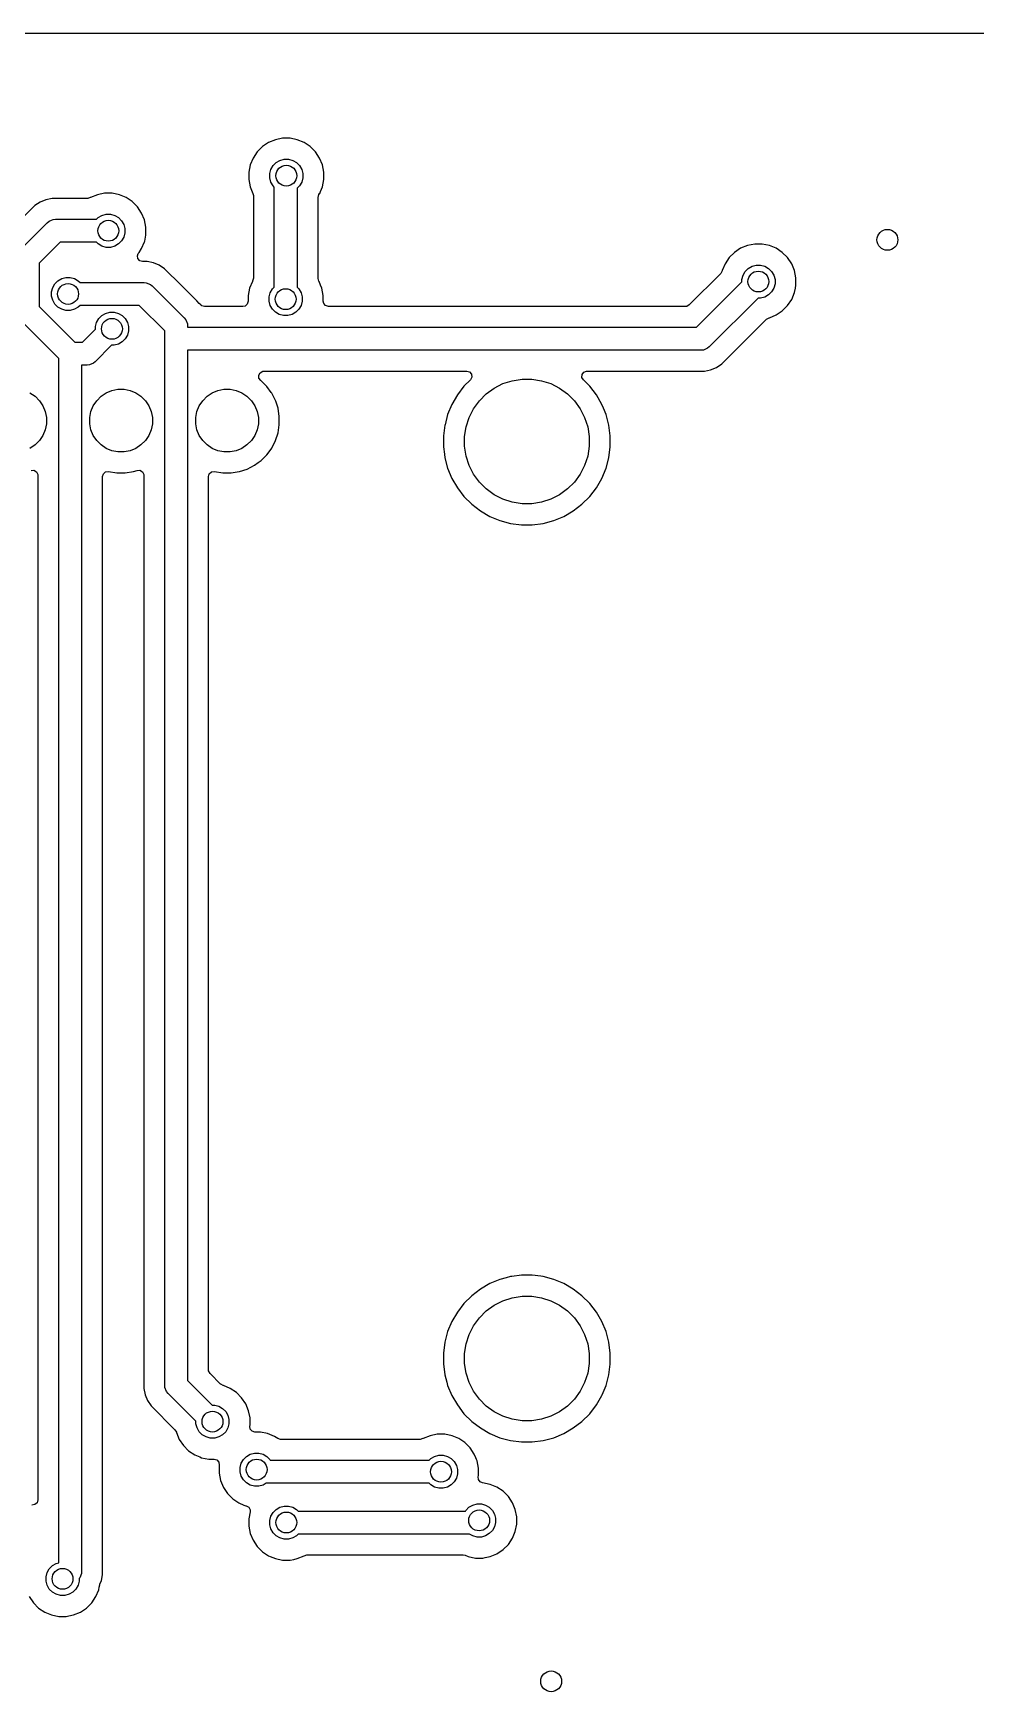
# Model space of a CAD drawing. Extents: x 4.04 to 7.78, y -5.37 to -0.87.
# Drawn here: x 6.001 to 6.891, y -2.44 to -0.874 of the extents above; entities that cross this region are included whole.
import ezdxf

# ---------------------------------------------------------------- set-up
doc = ezdxf.new("R2010")
doc.units = 0
doc.header["$MEASUREMENT"] = 0
doc.layers.add('BLACK', color=7, linetype='CONTINUOUS')

msp = doc.modelspace()

# ---------------------------------------------------------------- linework, layer by layer
at = {"layer": 'BLACK', "linetype": 'CONTINUOUS'}
for p, q in [((4.0406, -0.8737), (7.7754, -0.8737)), ((6.2122, -0.9857), (6.2083, -0.9916)), ((6.2171, -0.9808), (6.2122, -0.9857)), ((6.2122, -0.9857), (6.2122, -0.9857)), ((6.2229, -0.9769), (6.2171, -0.9808)), ((6.2171, -0.9808), (6.2171, -0.9808)), ((6.2294, -0.9743), (6.2229, -0.9769)), ((6.2229, -0.9769), (6.2229, -0.9769)), ((6.2362, -0.9729), (6.2294, -0.9743)), ((6.2294, -0.9743), (6.2294, -0.9743)), ((6.2432, -0.9729), (6.2362, -0.9729)), ((6.2362, -0.9729), (6.2362, -0.9729)), ((6.2501, -0.9743), (6.2432, -0.9729)), ((6.2432, -0.9729), (6.2432, -0.9729)), ((6.2565, -0.9769), (6.2501, -0.9743)), ((6.2501, -0.9743), (6.2501, -0.9743)), ((6.2623, -0.9808), (6.2565, -0.9769)), ((6.2565, -0.9769), (6.2565, -0.9769)), ((6.2673, -0.9857), (6.2623, -0.9808)), ((6.2623, -0.9808), (6.2623, -0.9808)), ((6.2711, -0.9916), (6.2673, -0.9857)), ((6.2673, -0.9857), (6.2673, -0.9857)), ((6.2056, -0.998), (6.2043, -1.0049)), ((6.2083, -0.9916), (6.2056, -0.998)), ((6.2056, -0.998), (6.2056, -0.998)), ((6.2083, -0.9916), (6.2083, -0.9916)), ((6.2241, -1.0063), (6.2252, -1.0023)), ((6.2252, -1.0023), (6.2272, -0.9988)), ((6.2272, -0.9988), (6.2301, -0.9959)), ((6.2301, -0.9959), (6.2337, -0.9938)), ((6.2337, -0.9938), (6.2377, -0.9927)), ((6.2377, -0.9927), (6.2418, -0.9927)), ((6.2418, -0.9927), (6.2457, -0.9938)), ((6.2457, -0.9938), (6.2493, -0.9959)), ((6.2493, -0.9959), (6.2522, -0.9988)), ((6.2522, -0.9988), (6.2543, -1.0023)), ((6.2543, -1.0023), (6.2553, -1.0063)), ((6.2738, -0.998), (6.2711, -0.9916)), ((6.2711, -0.9916), (6.2711, -0.9916)), ((6.2752, -1.0049), (6.2738, -0.998)), ((6.2738, -0.998), (6.2738, -0.998)), ((6.2043, -1.0049), (6.2043, -1.0118)), ((6.2043, -1.0118), (6.2056, -1.0187)), ((6.2241, -1.0104), (6.2241, -1.0063)), ((6.2252, -1.0144), (6.2241, -1.0104)), ((6.2272, -1.0179), (6.2252, -1.0144)), ((6.2283, -1.019), (6.2272, -1.0179)), ((6.2522, -1.0179), (6.25, -1.0202)), ((6.2543, -1.0144), (6.2522, -1.0179)), ((6.2553, -1.0104), (6.2543, -1.0144)), ((6.2553, -1.0063), (6.2553, -1.0104)), ((6.2738, -1.0187), (6.2752, -1.0118)), ((6.2752, -1.0118), (6.2752, -1.0049)), ((6.2752, -1.0049), (6.2752, -1.0049)), ((6.2752, -1.0049), (6.2752, -1.0049)), ((6.0073, -1.0333), (6.0023, -1.0366)), ((6.0128, -1.031), (6.0073, -1.0333)), ((6.0073, -1.0333), (6.0073, -1.0333)), ((6.0187, -1.0298), (6.0128, -1.031)), ((6.0128, -1.031), (6.0128, -1.031)), ((6.0521, -1.0298), (6.0187, -1.0298)), ((6.0522, -1.0298), (6.0521, -1.0298)), ((6.0547, -1.029), (6.0522, -1.0298)), ((6.0548, -1.029), (6.0547, -1.029)), ((6.0547, -1.029), (6.0547, -1.029)), ((6.0549, -1.0289), (6.0548, -1.029)), ((6.0548, -1.029), (6.0548, -1.029)), ((6.0614, -1.0263), (6.0549, -1.0289)), ((6.0549, -1.0289), (6.0549, -1.0289)), ((6.0682, -1.0249), (6.0614, -1.0263)), ((6.0614, -1.0263), (6.0614, -1.0263)), ((6.0752, -1.0249), (6.0682, -1.0249)), ((6.0682, -1.0249), (6.0682, -1.0249)), ((6.0821, -1.0263), (6.0752, -1.0249)), ((6.0752, -1.0249), (6.0752, -1.0249)), ((6.0885, -1.0289), (6.0821, -1.0263)), ((6.0821, -1.0263), (6.0821, -1.0263)), ((6.0943, -1.0328), (6.0885, -1.0289)), ((6.0885, -1.0289), (6.0885, -1.0289)), ((6.0993, -1.0377), (6.0943, -1.0328)), ((6.0943, -1.0328), (6.0943, -1.0328)), ((6.2056, -1.0187), (6.2056, -1.0187)), ((6.2056, -1.0187), (6.2082, -1.025)), ((6.2082, -1.025), (6.2086, -1.0269)), ((6.2086, -1.0269), (6.2086, -1.1052)), ((6.2283, -1.1136), (6.2283, -1.019)), ((6.25, -1.0202), (6.25, -1.1136)), ((6.2697, -1.0288), (6.2705, -1.0262)), ((6.2697, -1.1052), (6.2697, -1.0288)), ((6.2705, -1.0261), (6.2711, -1.0251)), ((6.2705, -1.0262), (6.2705, -1.0261)), ((6.2711, -1.0251), (6.2712, -1.025)), ((6.2712, -1.025), (6.2719, -1.0232)), ((6.2719, -1.0232), (6.2738, -1.0187)), ((6.0023, -1.0366), (5.9822, -1.0567)), ((6.0023, -1.0366), (6.0023, -1.0366)), ((6.0196, -1.0497), (6.0217, -1.0495)), ((6.0217, -1.0495), (6.0605, -1.0495)), ((6.0605, -1.0495), (6.0621, -1.0479)), ((6.0621, -1.0479), (6.0657, -1.0458)), ((6.0657, -1.0458), (6.0697, -1.0447)), ((6.0697, -1.0447), (6.0738, -1.0447)), ((6.0738, -1.0447), (6.0777, -1.0458)), ((6.0777, -1.0458), (6.0813, -1.0479)), ((6.0813, -1.0479), (6.0842, -1.0508)), ((6.1031, -1.0436), (6.0993, -1.0377)), ((6.0993, -1.0377), (6.0993, -1.0377)), ((6.1058, -1.05), (6.1031, -1.0436)), ((6.1031, -1.0436), (6.1031, -1.0436)), ((5.9881, -1.0787), (6.0141, -1.0527)), ((6.0141, -1.0527), (6.0157, -1.0513)), ((6.0157, -1.0513), (6.018, -1.0504)), ((6.018, -1.0504), (6.0196, -1.0497)), ((6.0842, -1.0508), (6.0863, -1.0543)), ((6.0863, -1.0543), (6.0873, -1.0583)), ((6.0873, -1.0624), (6.0863, -1.0664)), ((6.0873, -1.0583), (6.0873, -1.0624)), ((6.1072, -1.0569), (6.1058, -1.05)), ((6.1058, -1.05), (6.1058, -1.05)), ((6.106, -1.07), (6.107, -1.0645)), ((6.107, -1.0645), (6.1072, -1.0638)), ((6.1072, -1.0638), (6.1072, -1.0569)), ((6.1072, -1.0569), (6.1072, -1.0569)), ((6.1072, -1.0569), (6.1072, -1.0569)), ((6.0262, -1.0712), (6.0065, -1.0908)), ((6.0605, -1.0712), (6.0262, -1.0712)), ((6.0621, -1.0728), (6.0605, -1.0712)), ((6.0657, -1.0749), (6.0621, -1.0728)), ((6.0697, -1.076), (6.0657, -1.0749)), ((6.0738, -1.076), (6.0697, -1.076)), ((6.0777, -1.0749), (6.0738, -1.076)), ((6.0813, -1.0728), (6.0777, -1.0749)), ((6.0842, -1.0699), (6.0813, -1.0728)), ((6.0863, -1.0664), (6.0842, -1.0699)), ((6.1, -1.0819), (6.1007, -1.0808)), ((6.1007, -1.0808), (6.1031, -1.0771)), ((6.1031, -1.0771), (6.1058, -1.0707)), ((6.1058, -1.0707), (6.106, -1.07)), ((6.6627, -1.0808), (6.6578, -1.0857)), ((6.6685, -1.0769), (6.6627, -1.0808)), ((6.6627, -1.0808), (6.6627, -1.0808)), ((6.675, -1.0743), (6.6685, -1.0769)), ((6.6685, -1.0769), (6.6685, -1.0769)), ((6.6818, -1.0729), (6.675, -1.0743)), ((6.675, -1.0743), (6.675, -1.0743)), ((6.6888, -1.0729), (6.6818, -1.0729)), ((6.6818, -1.0729), (6.6818, -1.0729)), ((6.6957, -1.0743), (6.6888, -1.0729)), ((6.6888, -1.0729), (6.6888, -1.0729)), ((6.7021, -1.0769), (6.6957, -1.0743)), ((6.6957, -1.0743), (6.6957, -1.0743)), ((6.7079, -1.0808), (6.7021, -1.0769)), ((6.7021, -1.0769), (6.7021, -1.0769)), ((6.7129, -1.0857), (6.7079, -1.0808)), ((6.7079, -1.0808), (6.7079, -1.0808)), ((6.0065, -1.0908), (6.0065, -1.1319)), ((6.0992, -1.0839), (6.1, -1.0819)), ((6.0996, -1.0866), (6.0992, -1.0839)), ((6.1014, -1.0887), (6.0996, -1.0866)), ((6.104, -1.0895), (6.1014, -1.0887)), ((6.1084, -1.0895), (6.104, -1.0895)), ((6.1143, -1.0906), (6.1084, -1.0895)), ((6.1084, -1.0895), (6.1084, -1.0895)), ((6.1198, -1.0929), (6.1143, -1.0906)), ((6.1143, -1.0906), (6.1143, -1.0906)), ((6.1248, -1.0963), (6.1198, -1.0929)), ((6.1198, -1.0929), (6.1198, -1.0929)), ((6.1404, -1.1118), (6.1248, -1.0963)), ((6.1248, -1.0963), (6.1248, -1.0963)), ((6.6539, -1.0916), (6.6512, -1.098)), ((6.6578, -1.0857), (6.6539, -1.0916)), ((6.6539, -1.0916), (6.6539, -1.0916)), ((6.6578, -1.0857), (6.6578, -1.0857)), ((6.6728, -1.0988), (6.6758, -1.0959)), ((6.6758, -1.0959), (6.6793, -1.0938)), ((6.6793, -1.0938), (6.6833, -1.0927)), ((6.6833, -1.0927), (6.6874, -1.0927)), ((6.6874, -1.0927), (6.6914, -1.0938)), ((6.6914, -1.0938), (6.6949, -1.0959)), ((6.6949, -1.0959), (6.6978, -1.0988)), ((6.7168, -1.0916), (6.7129, -1.0857)), ((6.7129, -1.0857), (6.7129, -1.0857)), ((6.7187, -1.0963), (6.7168, -1.0916)), ((6.7168, -1.0916), (6.7168, -1.0916)), ((6.7194, -1.098), (6.7187, -1.0963)), ((6.0192, -1.114), (6.0212, -1.1104)), ((6.0212, -1.1104), (6.0241, -1.1075)), ((6.0241, -1.1075), (6.0277, -1.1055)), ((6.0277, -1.1055), (6.0317, -1.1044)), ((6.0317, -1.1044), (6.0358, -1.1044)), ((6.0358, -1.1044), (6.0397, -1.1055)), ((6.0397, -1.1055), (6.0433, -1.1075)), ((6.0433, -1.1075), (6.045, -1.1092)), ((6.045, -1.1092), (6.1054, -1.1092)), ((6.1054, -1.1092), (6.1075, -1.1094)), ((6.1075, -1.1094), (6.1114, -1.111)), ((6.1114, -1.111), (6.113, -1.1123)), ((6.1552, -1.1266), (6.1404, -1.1118)), ((6.2077, -1.1081), (6.2051, -1.1145)), ((6.2078, -1.108), (6.2077, -1.1081)), ((6.2077, -1.1081), (6.2077, -1.1081)), ((6.2086, -1.1052), (6.2078, -1.1079)), ((6.2078, -1.1079), (6.2078, -1.108)), ((6.2697, -1.1053), (6.2697, -1.1052)), ((6.2705, -1.1078), (6.2697, -1.1053)), ((6.2705, -1.1079), (6.2705, -1.1078)), ((6.2705, -1.1078), (6.2705, -1.1078)), ((6.2705, -1.108), (6.2705, -1.1079)), ((6.2706, -1.1081), (6.2705, -1.108)), ((6.2721, -1.1118), (6.2706, -1.1081)), ((6.2706, -1.1081), (6.2706, -1.1081)), ((6.2706, -1.1081), (6.2706, -1.1081)), ((6.2732, -1.1145), (6.2721, -1.1118)), ((6.6499, -1.1006), (6.6201, -1.1304)), ((6.6269, -1.1515), (6.6697, -1.1086)), ((6.65, -1.1006), (6.6499, -1.1006)), ((6.6512, -1.0982), (6.65, -1.1006)), ((6.6512, -1.098), (6.6512, -1.098)), ((6.6512, -1.098), (6.6512, -1.0981)), ((6.6512, -1.0981), (6.6512, -1.0982)), ((6.6512, -1.0982), (6.6512, -1.0982)), ((6.6512, -1.0982), (6.6512, -1.0982)), ((6.6697, -1.1063), (6.6708, -1.1023)), ((6.6697, -1.1086), (6.6697, -1.1063)), ((6.6708, -1.1023), (6.6728, -1.0988)), ((6.6978, -1.0988), (6.6999, -1.1023)), ((6.6999, -1.1023), (6.701, -1.1063)), ((6.701, -1.1104), (6.6999, -1.1144)), ((6.701, -1.1063), (6.701, -1.1104)), ((6.7208, -1.1049), (6.7194, -1.098)), ((6.7194, -1.098), (6.7194, -1.098)), ((6.7203, -1.1145), (6.7208, -1.1118)), ((6.7208, -1.1118), (6.7208, -1.1049)), ((6.7208, -1.1049), (6.7208, -1.1049)), ((6.7208, -1.1118), (6.7208, -1.1118)), ((6.0181, -1.1179), (6.0192, -1.114)), ((6.0181, -1.1221), (6.0181, -1.1179)), ((6.0192, -1.126), (6.0181, -1.1221)), ((6.0212, -1.1296), (6.0192, -1.126)), ((6.113, -1.1123), (6.1434, -1.1427)), ((6.1575, -1.129), (6.1552, -1.1266)), ((6.2037, -1.1269), (6.2029, -1.1296)), ((6.2051, -1.1145), (6.2037, -1.1214)), ((6.2037, -1.1214), (6.2037, -1.1269)), ((6.2051, -1.1145), (6.2051, -1.1145)), ((6.2235, -1.1228), (6.2246, -1.1188)), ((6.2235, -1.1269), (6.2235, -1.1228)), ((6.2246, -1.1309), (6.2235, -1.1269)), ((6.2246, -1.1188), (6.2267, -1.1153)), ((6.2267, -1.1153), (6.2283, -1.1136)), ((6.25, -1.1136), (6.2516, -1.1153)), ((6.2516, -1.1153), (6.2537, -1.1188)), ((6.2537, -1.1188), (6.2548, -1.1228)), ((6.2548, -1.1269), (6.2537, -1.1309)), ((6.2548, -1.1228), (6.2548, -1.1269)), ((6.2746, -1.1214), (6.2732, -1.1145)), ((6.2732, -1.1145), (6.2732, -1.1145)), ((6.2746, -1.1269), (6.2746, -1.1214)), ((6.2746, -1.1214), (6.2746, -1.1214)), ((6.275, -1.129), (6.2746, -1.1269)), ((6.685, -1.124), (6.639, -1.17)), ((6.6874, -1.124), (6.685, -1.124)), ((6.6914, -1.1229), (6.6874, -1.124)), ((6.6949, -1.1208), (6.6914, -1.1229)), ((6.6978, -1.1179), (6.6949, -1.1208)), ((6.6999, -1.1144), (6.6978, -1.1179)), ((6.7129, -1.1309), (6.7168, -1.1251)), ((6.7168, -1.1251), (6.7194, -1.1187)), ((6.7194, -1.1187), (6.7203, -1.1145)), ((6.0065, -1.1319), (6.0402, -1.1655)), ((6.0241, -1.1325), (6.0212, -1.1296)), ((6.0277, -1.1345), (6.0241, -1.1325)), ((6.0317, -1.1356), (6.0277, -1.1345)), ((6.0358, -1.1356), (6.0317, -1.1356)), ((6.0397, -1.1345), (6.0358, -1.1356)), ((6.0433, -1.1325), (6.0397, -1.1345)), ((6.045, -1.1308), (6.0433, -1.1325)), ((6.1009, -1.1308), (6.045, -1.1308)), ((6.0606, -1.1468), (6.0627, -1.1433)), ((6.0627, -1.1433), (6.0656, -1.1404)), ((6.0656, -1.1404), (6.0691, -1.1383)), ((6.0691, -1.1383), (6.0731, -1.1372)), ((6.0731, -1.1372), (6.0772, -1.1372)), ((6.0772, -1.1372), (6.0812, -1.1383)), ((6.0812, -1.1383), (6.0847, -1.1404)), ((6.0847, -1.1404), (6.0876, -1.1433)), ((6.0876, -1.1433), (6.0897, -1.1468)), ((6.1249, -1.1548), (6.1009, -1.1308)), ((6.1434, -1.1427), (6.1447, -1.1443)), ((6.1589, -1.1304), (6.1575, -1.129)), ((6.1597, -1.131), (6.1589, -1.1304)), ((6.1598, -1.1311), (6.1597, -1.131)), ((6.16, -1.1312), (6.1598, -1.1311)), ((6.1612, -1.1315), (6.16, -1.1312)), ((6.1624, -1.1318), (6.1612, -1.1315)), ((6.1988, -1.1318), (6.1624, -1.1318)), ((6.2008, -1.1314), (6.1988, -1.1318)), ((6.2029, -1.1296), (6.2008, -1.1314)), ((6.2267, -1.1344), (6.2246, -1.1309)), ((6.2296, -1.1373), (6.2267, -1.1344)), ((6.2331, -1.1394), (6.2296, -1.1373)), ((6.2371, -1.1405), (6.2331, -1.1394)), ((6.2412, -1.1405), (6.2371, -1.1405)), ((6.2452, -1.1394), (6.2412, -1.1405)), ((6.2487, -1.1373), (6.2452, -1.1394)), ((6.2516, -1.1344), (6.2487, -1.1373)), ((6.2537, -1.1309), (6.2516, -1.1344)), ((6.2768, -1.131), (6.275, -1.129)), ((6.2795, -1.1318), (6.2768, -1.131)), ((6.6167, -1.1318), (6.2795, -1.1318)), ((6.6177, -1.1317), (6.6167, -1.1318)), ((6.6201, -1.1304), (6.6177, -1.1317)), ((6.6931, -1.1438), (6.6955, -1.1425)), ((6.6955, -1.1425), (6.6956, -1.1425)), ((6.6956, -1.1425), (6.6957, -1.1424)), ((6.6957, -1.1424), (6.7021, -1.1398)), ((6.7021, -1.1398), (6.7079, -1.1359)), ((6.7079, -1.1359), (6.7129, -1.1309)), ((6.0249, -1.1808), (5.9881, -1.144)), ((6.0472, -1.1655), (6.0595, -1.1532)), ((6.0595, -1.1508), (6.0606, -1.1468)), ((6.0595, -1.1532), (6.0595, -1.1508)), ((6.0897, -1.1589), (6.0876, -1.1624)), ((6.0897, -1.1468), (6.0908, -1.1508)), ((6.0908, -1.1549), (6.0897, -1.1589)), ((6.0908, -1.1508), (6.0908, -1.1549)), ((6.1249, -1.1623), (6.1249, -1.1548)), ((6.1447, -1.1443), (6.1463, -1.1482)), ((6.1463, -1.1482), (6.1465, -1.1503)), ((6.1465, -1.1503), (6.1465, -1.1515)), ((6.1465, -1.1515), (6.6269, -1.1515)), ((6.6508, -1.1861), (6.6931, -1.1438)), ((6.0402, -1.1655), (6.0472, -1.1655)), ((6.0748, -1.1685), (6.0593, -1.184)), ((6.0772, -1.1685), (6.0748, -1.1685)), ((6.0812, -1.1674), (6.0772, -1.1685)), ((6.0847, -1.1653), (6.0812, -1.1674)), ((6.0876, -1.1624), (6.0847, -1.1653)), ((6.1249, -2.1507), (6.1249, -1.1623)), ((6.6313, -1.1732), (6.1465, -1.1732)), ((6.1465, -1.1732), (6.1465, -2.1462)), ((6.6335, -1.173), (6.6313, -1.1732)), ((6.6374, -1.1713), (6.6335, -1.173)), ((6.639, -1.17), (6.6374, -1.1713)), ((6.0249, -2.3183), (6.0249, -1.1808)), ((6.0517, -1.1872), (6.0465, -1.1872)), ((6.0465, -1.1872), (6.0465, -2.3263)), ((6.0538, -1.187), (6.0517, -1.1872)), ((6.0577, -1.1853), (6.0538, -1.187)), ((6.0593, -1.184), (6.0577, -1.1853)), ((6.6402, -1.1917), (6.6458, -1.1894)), ((6.6458, -1.1894), (6.6508, -1.1861)), ((6.2137, -1.1968), (6.215, -1.1944)), ((6.2139, -1.1995), (6.2137, -1.1968)), ((6.2156, -1.2017), (6.2139, -1.1995)), ((6.215, -1.1944), (6.2174, -1.193)), ((6.2159, -1.2019), (6.2156, -1.2017)), ((6.2214, -1.2074), (6.2159, -1.2019)), ((6.2159, -1.2019), (6.2159, -1.2019)), ((6.2174, -1.193), (6.2185, -1.1929)), ((6.2185, -1.1929), (6.41, -1.1929)), ((6.4135, -1.2012), (6.4074, -1.2072)), ((6.41, -1.1929), (6.4127, -1.1937)), ((6.4127, -1.1937), (6.4145, -1.1957)), ((6.4137, -1.201), (6.4135, -1.2012)), ((6.4148, -1.1985), (6.4137, -1.201)), ((6.4145, -1.1957), (6.4148, -1.1985)), ((6.4359, -1.2089), (6.4442, -1.2047)), ((6.4442, -1.2047), (6.453, -1.2019)), ((6.453, -1.2019), (6.4622, -1.2004)), ((6.4622, -1.2004), (6.4714, -1.2004)), ((6.4714, -1.2004), (6.4806, -1.2019)), ((6.4806, -1.2019), (6.4894, -1.2047)), ((6.4894, -1.2047), (6.4976, -1.2089)), ((6.5188, -1.1988), (6.519, -1.1961)), ((6.5201, -1.2012), (6.5188, -1.1988)), ((6.519, -1.1961), (6.5206, -1.1939)), ((6.5261, -1.2072), (6.5201, -1.2012)), ((6.5206, -1.1939), (6.5232, -1.1929)), ((6.5232, -1.1929), (6.5236, -1.1929)), ((6.5236, -1.1929), (6.6343, -1.1929)), ((6.6343, -1.1929), (6.6402, -1.1917)), ((6.6343, -1.1929), (6.6343, -1.1929)), ((5.9977, -1.2134), (6.0025, -1.2166)), ((6.0025, -1.2166), (6.0067, -1.2208)), ((6.0067, -1.2208), (6.0099, -1.2256)), ((6.0575, -1.2256), (6.0608, -1.2208)), ((6.0608, -1.2208), (6.0649, -1.2166)), ((6.0649, -1.2166), (6.0697, -1.2134)), ((6.0697, -1.2134), (6.0751, -1.2112)), ((6.0751, -1.2112), (6.0808, -1.21)), ((6.0808, -1.21), (6.0866, -1.21)), ((6.0866, -1.21), (6.0923, -1.2112)), ((6.0923, -1.2112), (6.0977, -1.2134)), ((6.0977, -1.2134), (6.1025, -1.2166)), ((6.1025, -1.2166), (6.1067, -1.2208)), ((6.1067, -1.2208), (6.1099, -1.2256)), ((6.1575, -1.2256), (6.1608, -1.2208)), ((6.1608, -1.2208), (6.1649, -1.2166)), ((6.1649, -1.2166), (6.1697, -1.2134)), ((6.1697, -1.2134), (6.1751, -1.2112)), ((6.1751, -1.2112), (6.1808, -1.21)), ((6.1808, -1.21), (6.1866, -1.21)), ((6.1866, -1.21), (6.1923, -1.2112)), ((6.1923, -1.2112), (6.1977, -1.2134)), ((6.1977, -1.2134), (6.2025, -1.2166)), ((6.2025, -1.2166), (6.2067, -1.2208)), ((6.2067, -1.2208), (6.2099, -1.2256)), ((6.2255, -1.2131), (6.2214, -1.2074)), ((6.226, -1.2137), (6.2255, -1.2131)), ((6.2295, -1.2206), (6.226, -1.2137)), ((6.2297, -1.2212), (6.2295, -1.2206)), ((6.2319, -1.228), (6.2297, -1.2212)), ((6.4012, -1.2154), (6.396, -1.2244)), ((6.4074, -1.2072), (6.4012, -1.2154)), ((6.4164, -1.2284), (6.4219, -1.2209)), ((6.4219, -1.2209), (6.4284, -1.2144)), ((6.4284, -1.2144), (6.4359, -1.2089)), ((6.4976, -1.2089), (6.5051, -1.2144)), ((6.5051, -1.2144), (6.5117, -1.2209)), ((6.5117, -1.2209), (6.5171, -1.2284)), ((6.5324, -1.2154), (6.5261, -1.2072)), ((6.5261, -1.2072), (6.5261, -1.2072)), ((6.5376, -1.2244), (6.5324, -1.2154)), ((6.0099, -1.2256), (6.0121, -1.231)), ((6.0121, -1.231), (6.0133, -1.2367)), ((6.0133, -1.2367), (6.0133, -1.2425)), ((6.0542, -1.2367), (6.0553, -1.231)), ((6.0542, -1.2425), (6.0542, -1.2367)), ((6.0553, -1.231), (6.0575, -1.2256)), ((6.1099, -1.2256), (6.1121, -1.231)), ((6.1121, -1.231), (6.1133, -1.2367)), ((6.1133, -1.2367), (6.1133, -1.2425)), ((6.1542, -1.2367), (6.1553, -1.231)), ((6.1542, -1.2425), (6.1542, -1.2367)), ((6.1553, -1.231), (6.1575, -1.2256)), ((6.2099, -1.2256), (6.2121, -1.231)), ((6.2121, -1.231), (6.2133, -1.2367)), ((6.2133, -1.2367), (6.2133, -1.2425)), ((6.2331, -1.2357), (6.2319, -1.228)), ((6.2331, -1.2435), (6.2331, -1.2357)), ((6.392, -1.2339), (6.3895, -1.2435)), ((6.396, -1.2244), (6.392, -1.2339)), ((6.392, -1.2339), (6.392, -1.2339)), ((6.396, -1.2244), (6.396, -1.2244)), ((6.4094, -1.2455), (6.4122, -1.2367)), ((6.4122, -1.2367), (6.4164, -1.2284)), ((6.5171, -1.2284), (6.5213, -1.2367)), ((6.5213, -1.2367), (6.5242, -1.2455)), ((6.5391, -1.228), (6.5376, -1.2244)), ((6.5376, -1.2244), (6.5376, -1.2244)), ((6.5415, -1.2339), (6.5391, -1.228)), ((6.5442, -1.2439), (6.5415, -1.2339)), ((6.0121, -1.2482), (6.0099, -1.2536)), ((6.0133, -1.2425), (6.0121, -1.2482)), ((6.0553, -1.2482), (6.0542, -1.2425)), ((6.0575, -1.2536), (6.0553, -1.2482)), ((6.1121, -1.2482), (6.1099, -1.2536)), ((6.1133, -1.2425), (6.1121, -1.2482)), ((6.1553, -1.2482), (6.1542, -1.2425)), ((6.1575, -1.2536), (6.1553, -1.2482)), ((6.2121, -1.2482), (6.2099, -1.2536)), ((6.2133, -1.2425), (6.2121, -1.2482)), ((6.2295, -1.2585), (6.2319, -1.2512)), ((6.2319, -1.2512), (6.2331, -1.2435)), ((6.3894, -1.2439), (6.388, -1.2541)), ((6.3895, -1.2435), (6.3894, -1.2439)), ((6.4079, -1.2546), (6.4094, -1.2455)), ((6.5242, -1.2455), (6.5257, -1.2546)), ((6.5455, -1.2541), (6.5442, -1.2439)), ((6.0025, -1.2625), (5.9977, -1.2658)), ((6.0067, -1.2584), (6.0025, -1.2625)), ((6.0099, -1.2536), (6.0067, -1.2584)), ((6.0608, -1.2584), (6.0575, -1.2536)), ((6.0649, -1.2625), (6.0608, -1.2584)), ((6.0697, -1.2658), (6.0649, -1.2625)), ((6.0751, -1.268), (6.0697, -1.2658)), ((6.0808, -1.2691), (6.0751, -1.268)), ((6.0923, -1.268), (6.0866, -1.2691)), ((6.0977, -1.2658), (6.0923, -1.268)), ((6.1025, -1.2625), (6.0977, -1.2658)), ((6.1067, -1.2584), (6.1025, -1.2625)), ((6.1099, -1.2536), (6.1067, -1.2584)), ((6.1608, -1.2584), (6.1575, -1.2536)), ((6.1649, -1.2625), (6.1608, -1.2584)), ((6.1697, -1.2658), (6.1649, -1.2625)), ((6.1751, -1.268), (6.1697, -1.2658)), ((6.1808, -1.2691), (6.1751, -1.268)), ((6.1923, -1.268), (6.1866, -1.2691)), ((6.1977, -1.2658), (6.1923, -1.268)), ((6.2025, -1.2625), (6.1977, -1.2658)), ((6.2067, -1.2584), (6.2025, -1.2625)), ((6.2099, -1.2536), (6.2067, -1.2584)), ((6.2234, -1.269), (6.226, -1.2655)), ((6.226, -1.2655), (6.2295, -1.2585)), ((6.388, -1.2541), (6.388, -1.2644)), ((6.388, -1.2644), (6.3889, -1.2712)), ((6.4079, -1.2639), (6.4079, -1.2546)), ((6.4094, -1.2731), (6.4079, -1.2639)), ((6.5257, -1.2639), (6.5242, -1.2731)), ((6.5257, -1.2546), (6.5257, -1.2639)), ((6.5442, -1.2747), (6.5455, -1.2644)), ((6.5455, -1.2644), (6.5455, -1.2541)), ((6.0866, -1.2691), (6.0808, -1.2691)), ((6.1866, -1.2691), (6.1808, -1.2691)), ((6.2027, -1.2854), (6.2096, -1.2818)), ((6.2096, -1.2818), (6.2131, -1.2793)), ((6.2131, -1.2793), (6.2159, -1.2773)), ((6.2159, -1.2773), (6.2214, -1.2718)), ((6.2159, -1.2773), (6.2159, -1.2773)), ((6.2159, -1.2773), (6.2159, -1.2773)), ((6.2214, -1.2718), (6.2234, -1.269)), ((6.2214, -1.2718), (6.2214, -1.2718)), ((6.2214, -1.2718), (6.2214, -1.2718)), ((6.3889, -1.2712), (6.3894, -1.2747)), ((6.3894, -1.2747), (6.392, -1.2845)), ((6.392, -1.2845), (6.392, -1.2846)), ((6.4122, -1.2819), (6.4094, -1.2731)), ((6.4164, -1.2901), (6.4122, -1.2819)), ((6.5213, -1.2819), (6.5171, -1.2901)), ((6.5242, -1.2731), (6.5213, -1.2819)), ((6.5415, -1.2846), (6.5442, -1.2747)), ((5.9988, -1.2866), (6.0015, -1.2865)), ((6.0015, -1.2865), (6.0039, -1.288)), ((6.0039, -1.288), (6.0051, -1.2904)), ((6.0051, -1.2904), (6.0052, -1.2913)), ((6.0052, -1.2913), (6.0052, -2.2589)), ((6.0662, -1.2925), (6.067, -1.2899)), ((6.0662, -2.3233), (6.0662, -1.2925)), ((6.067, -1.2899), (6.0691, -1.2881)), ((6.0691, -1.2881), (6.0718, -1.2877)), ((6.0718, -1.2877), (6.072, -1.2877)), ((6.072, -1.2877), (6.0798, -1.289)), ((6.0798, -1.289), (6.0798, -1.289)), ((6.0798, -1.289), (6.0876, -1.289)), ((6.0876, -1.289), (6.0953, -1.2878)), ((6.0953, -1.2878), (6.0988, -1.2866)), ((6.0988, -1.2866), (6.1015, -1.2865)), ((6.1015, -1.2865), (6.1039, -1.288)), ((6.1039, -1.288), (6.1051, -1.2904)), ((6.1051, -1.2904), (6.1052, -1.2913)), ((6.1052, -1.2913), (6.1052, -2.1537)), ((6.1662, -1.2925), (6.167, -1.2899)), ((6.1662, -1.8672), (6.1662, -1.2925)), ((6.167, -1.2899), (6.1691, -1.2881)), ((6.1691, -1.2881), (6.1718, -1.2877)), ((6.1718, -1.2877), (6.172, -1.2877)), ((6.172, -1.2877), (6.1798, -1.289)), ((6.1798, -1.289), (6.1798, -1.289)), ((6.1798, -1.289), (6.1876, -1.289)), ((6.1876, -1.289), (6.1953, -1.2878)), ((6.1953, -1.2878), (6.1955, -1.2877)), ((6.1955, -1.2877), (6.2027, -1.2854)), ((6.392, -1.2846), (6.392, -1.2846)), ((6.392, -1.2846), (6.396, -1.2942)), ((6.396, -1.2942), (6.396, -1.2942)), ((6.396, -1.2942), (6.4012, -1.3031)), ((6.4219, -1.2976), (6.4164, -1.2901)), ((6.4284, -1.3042), (6.4219, -1.2976)), ((6.5117, -1.2976), (6.5051, -1.3042)), ((6.5171, -1.2901), (6.5117, -1.2976)), ((6.5324, -1.3031), (6.5376, -1.2942)), ((6.5376, -1.2942), (6.5415, -1.2846)), ((6.4012, -1.3031), (6.4074, -1.3113)), ((6.4074, -1.3113), (6.4074, -1.3113)), ((6.4074, -1.3113), (6.4147, -1.3186)), ((6.4359, -1.3096), (6.4284, -1.3042)), ((6.4442, -1.3138), (6.4359, -1.3096)), ((6.453, -1.3167), (6.4442, -1.3138)), ((6.4894, -1.3138), (6.4806, -1.3167)), ((6.4976, -1.3096), (6.4894, -1.3138)), ((6.5051, -1.3042), (6.4976, -1.3096)), ((6.5188, -1.3186), (6.5261, -1.3113)), ((6.5261, -1.3113), (6.5324, -1.3031)), ((6.5261, -1.3113), (6.5261, -1.3113)), ((6.5261, -1.3113), (6.5261, -1.3113)), ((6.4147, -1.3186), (6.4147, -1.3186)), ((6.4147, -1.3186), (6.4229, -1.3249)), ((6.4229, -1.3249), (6.4319, -1.3301)), ((6.4319, -1.3301), (6.4319, -1.3301)), ((6.4319, -1.3301), (6.4414, -1.334)), ((6.4622, -1.3181), (6.453, -1.3167)), ((6.4714, -1.3181), (6.4622, -1.3181)), ((6.4806, -1.3167), (6.4714, -1.3181)), ((6.4922, -1.334), (6.5017, -1.3301)), ((6.5017, -1.3301), (6.5106, -1.3249)), ((6.5106, -1.3249), (6.5188, -1.3186)), ((6.5188, -1.3186), (6.5188, -1.3186)), ((6.5188, -1.3186), (6.5188, -1.3186)), ((6.4414, -1.334), (6.4414, -1.334)), ((6.4414, -1.334), (6.4514, -1.3367)), ((6.4514, -1.3367), (6.4616, -1.338)), ((6.4616, -1.338), (6.4616, -1.338)), ((6.4616, -1.338), (6.4719, -1.338)), ((6.4719, -1.338), (6.4822, -1.3367)), ((6.4719, -1.338), (6.4719, -1.338)), ((6.4822, -1.3367), (6.4922, -1.334)), ((6.1662, -2.1203), (6.1662, -1.8672)), ((6.4414, -2.0507), (6.4319, -2.0546)), ((6.4473, -2.0491), (6.4414, -2.0507)), ((6.4414, -2.0507), (6.4414, -2.0507)), ((6.4514, -2.048), (6.4473, -2.0491)), ((6.4525, -2.0479), (6.4514, -2.048)), ((6.4616, -2.0467), (6.4525, -2.0479)), ((6.4719, -2.0467), (6.4616, -2.0467)), ((6.4616, -2.0467), (6.4616, -2.0467)), ((6.4799, -2.0477), (6.4719, -2.0467)), ((6.4719, -2.0467), (6.4719, -2.0467)), ((6.4822, -2.048), (6.4799, -2.0477)), ((6.4922, -2.0507), (6.4822, -2.048)), ((6.5017, -2.0546), (6.4922, -2.0507)), ((6.4922, -2.0507), (6.4922, -2.0507)), ((6.4922, -2.0507), (6.4922, -2.0507)), ((6.4147, -2.0661), (6.4074, -2.0734)), ((6.4229, -2.0598), (6.4147, -2.0661)), ((6.4319, -2.0546), (6.4229, -2.0598)), ((6.4319, -2.0546), (6.4319, -2.0546)), ((6.453, -2.068), (6.4622, -2.0665)), ((6.4622, -2.0665), (6.4714, -2.0665)), ((6.4714, -2.0665), (6.4806, -2.068)), ((6.5106, -2.0598), (6.5017, -2.0546)), ((6.5017, -2.0546), (6.5017, -2.0546)), ((6.5188, -2.0661), (6.5106, -2.0598)), ((6.5261, -2.0734), (6.5188, -2.0661)), ((6.5188, -2.0661), (6.5188, -2.0661)), ((6.4012, -2.0816), (6.396, -2.0905)), ((6.4074, -2.0734), (6.4012, -2.0816)), ((6.4219, -2.0871), (6.4284, -2.0805)), ((6.4284, -2.0805), (6.4359, -2.0751)), ((6.4359, -2.0751), (6.4442, -2.0709)), ((6.4442, -2.0709), (6.453, -2.068)), ((6.4806, -2.068), (6.4894, -2.0709)), ((6.4894, -2.0709), (6.4976, -2.0751)), ((6.4976, -2.0751), (6.5051, -2.0805)), ((6.5051, -2.0805), (6.5117, -2.0871)), ((6.5324, -2.0816), (6.5261, -2.0734)), ((6.5261, -2.0734), (6.5261, -2.0734)), ((6.5376, -2.0905), (6.5324, -2.0816)), ((6.396, -2.0905), (6.392, -2.1)), ((6.396, -2.0905), (6.396, -2.0905)), ((6.4122, -2.1028), (6.4164, -2.0946)), ((6.4164, -2.0946), (6.4219, -2.0871)), ((6.5117, -2.0871), (6.5171, -2.0946)), ((6.5171, -2.0946), (6.5213, -2.1028)), ((6.5415, -2.1), (6.5376, -2.0905)), ((6.5376, -2.0905), (6.5376, -2.0905)), ((6.3894, -2.11), (6.388, -2.1203)), ((6.392, -2.1), (6.3894, -2.11)), ((6.392, -2.1), (6.392, -2.1)), ((6.4079, -2.1208), (6.4094, -2.1116)), ((6.4094, -2.1116), (6.4122, -2.1028)), ((6.5213, -2.1028), (6.5242, -2.1116)), ((6.5242, -2.1116), (6.5257, -2.1208)), ((6.5442, -2.11), (6.5415, -2.1)), ((6.5415, -2.1), (6.5415, -2.1)), ((6.5455, -2.1203), (6.5442, -2.11)), ((6.1662, -2.136), (6.1662, -2.1203)), ((6.388, -2.1203), (6.388, -2.1306)), ((6.4079, -2.1301), (6.4079, -2.1208)), ((6.4094, -2.1392), (6.4079, -2.1301)), ((6.5257, -2.1301), (6.5242, -2.1392)), ((6.5257, -2.1208), (6.5257, -2.1301)), ((6.5455, -2.1306), (6.5455, -2.1203)), ((6.1664, -2.1371), (6.1662, -2.136)), ((6.1677, -2.1395), (6.1664, -2.1371)), ((6.1777, -2.1496), (6.1677, -2.1395)), ((6.388, -2.1306), (6.389, -2.1381)), ((6.389, -2.1381), (6.3894, -2.1408)), ((6.3894, -2.1408), (6.3912, -2.1477)), ((6.4122, -2.148), (6.4094, -2.1392)), ((6.5242, -2.1392), (6.5213, -2.148)), ((6.5415, -2.1508), (6.5442, -2.1408)), ((6.5442, -2.1408), (6.5455, -2.1306)), ((6.1052, -2.1537), (6.1064, -2.1596)), ((6.1064, -2.1596), (6.1064, -2.1596)), ((6.1064, -2.1596), (6.1087, -2.1652)), ((6.1251, -2.1528), (6.1249, -2.1507)), ((6.1267, -2.1567), (6.1251, -2.1528)), ((6.1281, -2.1584), (6.1267, -2.1567)), ((6.1544, -2.1847), (6.1281, -2.1584)), ((6.1465, -2.1462), (6.1697, -2.1694)), ((6.1778, -2.1496), (6.1777, -2.1496)), ((6.1801, -2.1508), (6.1778, -2.1496)), ((6.1802, -2.1509), (6.1801, -2.1508)), ((6.1801, -2.1508), (6.1801, -2.1508)), ((6.1803, -2.1509), (6.1802, -2.1509)), ((6.1802, -2.1509), (6.1802, -2.1509)), ((6.1868, -2.1536), (6.1803, -2.1509)), ((6.1803, -2.1509), (6.1803, -2.1509)), ((6.1926, -2.1575), (6.1868, -2.1536)), ((6.1868, -2.1536), (6.1868, -2.1536)), ((6.1975, -2.1624), (6.1926, -2.1575)), ((6.1926, -2.1575), (6.1926, -2.1575)), ((6.3912, -2.1477), (6.392, -2.1508)), ((6.392, -2.1508), (6.392, -2.1508)), ((6.392, -2.1508), (6.396, -2.1603)), ((6.396, -2.1603), (6.396, -2.1603)), ((6.396, -2.1603), (6.4012, -2.1693)), ((6.4164, -2.1563), (6.4122, -2.148)), ((6.4219, -2.1638), (6.4164, -2.1563)), ((6.5171, -2.1563), (6.5117, -2.1638)), ((6.5213, -2.148), (6.5171, -2.1563)), ((6.5324, -2.1693), (6.5376, -2.1603)), ((6.5376, -2.1603), (6.5379, -2.1596)), ((6.5379, -2.1596), (6.5415, -2.1509)), ((6.5415, -2.1509), (6.5415, -2.1508)), ((6.1087, -2.1652), (6.1087, -2.1652)), ((6.1087, -2.1652), (6.112, -2.1702)), ((6.112, -2.1702), (6.112, -2.1702)), ((6.112, -2.1702), (6.1346, -2.1927)), ((6.1697, -2.1694), (6.1721, -2.1694)), ((6.1721, -2.1694), (6.176, -2.1705)), ((6.176, -2.1705), (6.1796, -2.1725)), ((6.1796, -2.1725), (6.1825, -2.1754)), ((6.1825, -2.1754), (6.1845, -2.179)), ((6.2014, -2.1682), (6.1975, -2.1624)), ((6.1975, -2.1624), (6.1975, -2.1624)), ((6.2041, -2.1747), (6.2014, -2.1682)), ((6.2014, -2.1682), (6.2014, -2.1682)), ((6.2055, -2.1815), (6.2041, -2.1747)), ((6.2041, -2.1747), (6.2041, -2.1747)), ((6.4012, -2.1693), (6.4074, -2.1775)), ((6.4284, -2.1703), (6.4219, -2.1638)), ((6.4359, -2.1758), (6.4284, -2.1703)), ((6.4442, -2.18), (6.4359, -2.1758)), ((6.4976, -2.1758), (6.4894, -2.18)), ((6.5051, -2.1703), (6.4976, -2.1758)), ((6.5117, -2.1638), (6.5051, -2.1703)), ((6.5261, -2.1775), (6.5324, -2.1693)), ((6.1346, -2.1927), (6.1359, -2.1951)), ((6.1544, -2.1871), (6.1544, -2.1847)), ((6.1555, -2.191), (6.1544, -2.1871)), ((6.1575, -2.1946), (6.1555, -2.191)), ((6.1845, -2.191), (6.1825, -2.1946)), ((6.1845, -2.179), (6.1856, -2.1829)), ((6.1856, -2.1871), (6.1845, -2.191)), ((6.1856, -2.1829), (6.1856, -2.1871)), ((6.2053, -2.1891), (6.2055, -2.1885)), ((6.2053, -2.1893), (6.2053, -2.1891)), ((6.2057, -2.192), (6.2053, -2.1893)), ((6.2055, -2.1885), (6.2055, -2.1815)), ((6.2055, -2.1815), (6.2055, -2.1815)), ((6.2075, -2.1941), (6.2057, -2.192)), ((6.4074, -2.1775), (6.4074, -2.1775)), ((6.4074, -2.1775), (6.4147, -2.1848)), ((6.4147, -2.1848), (6.4147, -2.1848)), ((6.4147, -2.1848), (6.4229, -2.191)), ((6.4229, -2.191), (6.4319, -2.1962)), ((6.453, -2.1828), (6.4442, -2.18)), ((6.4622, -2.1843), (6.453, -2.1828)), ((6.4714, -2.1843), (6.4622, -2.1843)), ((6.4806, -2.1828), (6.4714, -2.1843)), ((6.4894, -2.18), (6.4806, -2.1828)), ((6.5017, -2.1962), (6.5106, -2.191)), ((6.5106, -2.191), (6.5188, -2.1848)), ((6.5188, -2.1848), (6.5261, -2.1775)), ((6.5188, -2.1848), (6.5188, -2.1848)), ((6.5188, -2.1848), (6.5188, -2.1848)), ((6.5261, -2.1775), (6.5261, -2.1775)), ((6.5261, -2.1775), (6.5261, -2.1775)), ((6.1359, -2.1951), (6.1359, -2.1952)), ((6.1359, -2.1952), (6.1359, -2.1953)), ((6.1359, -2.1953), (6.1359, -2.1953)), ((6.1359, -2.1953), (6.1386, -2.2018)), ((6.1386, -2.2018), (6.1386, -2.2018)), ((6.1386, -2.2018), (6.1425, -2.2076)), ((6.1425, -2.2076), (6.1425, -2.2076)), ((6.1425, -2.2076), (6.1474, -2.2125)), ((6.1604, -2.1975), (6.1575, -2.1946)), ((6.164, -2.1995), (6.1604, -2.1975)), ((6.1679, -2.2006), (6.164, -2.1995)), ((6.1721, -2.2006), (6.1679, -2.2006)), ((6.176, -2.1995), (6.1721, -2.2006)), ((6.1796, -2.1975), (6.176, -2.1995)), ((6.1825, -2.1946), (6.1796, -2.1975)), ((6.2101, -2.1949), (6.2075, -2.1941)), ((6.2152, -2.1949), (6.2101, -2.1949)), ((6.2221, -2.1963), (6.2152, -2.1949)), ((6.2152, -2.1949), (6.2152, -2.1949)), ((6.2285, -2.1989), (6.2221, -2.1963)), ((6.2221, -2.1963), (6.2221, -2.1963)), ((6.2316, -2.201), (6.2285, -2.1989)), ((6.2285, -2.1989), (6.2285, -2.1989)), ((6.2317, -2.201), (6.2316, -2.201)), ((6.2343, -2.2018), (6.2317, -2.201)), ((6.3661, -2.2018), (6.2343, -2.2018)), ((6.3662, -2.2018), (6.3661, -2.2018)), ((6.3687, -2.201), (6.3662, -2.2018)), ((6.3688, -2.201), (6.3687, -2.201)), ((6.3687, -2.201), (6.3687, -2.201)), ((6.3689, -2.2009), (6.3688, -2.201)), ((6.3688, -2.201), (6.3688, -2.201)), ((6.3754, -2.1983), (6.3689, -2.2009)), ((6.3689, -2.2009), (6.3689, -2.2009)), ((6.3822, -2.1969), (6.3754, -2.1983)), ((6.3754, -2.1983), (6.3754, -2.1983)), ((6.3892, -2.1969), (6.3822, -2.1969)), ((6.3822, -2.1969), (6.3822, -2.1969)), ((6.3961, -2.1983), (6.3892, -2.1969)), ((6.3892, -2.1969), (6.3892, -2.1969)), ((6.4025, -2.2009), (6.3961, -2.1983)), ((6.3961, -2.1983), (6.3961, -2.1983)), ((6.4083, -2.2048), (6.4025, -2.2009)), ((6.4025, -2.2009), (6.4025, -2.2009)), ((6.4133, -2.2097), (6.4083, -2.2048)), ((6.4083, -2.2048), (6.4083, -2.2048)), ((6.4319, -2.1962), (6.4319, -2.1962)), ((6.4319, -2.1962), (6.4414, -2.2002)), ((6.4414, -2.2002), (6.4414, -2.2002)), ((6.4414, -2.2002), (6.4514, -2.2028)), ((6.4514, -2.2028), (6.4616, -2.2042)), ((6.4616, -2.2042), (6.4616, -2.2042)), ((6.4616, -2.2042), (6.4719, -2.2042)), ((6.4719, -2.2042), (6.4822, -2.2028)), ((6.4719, -2.2042), (6.4719, -2.2042)), ((6.4822, -2.2028), (6.4922, -2.2002)), ((6.4922, -2.2002), (6.5017, -2.1962)), ((6.1474, -2.2125), (6.1474, -2.2125)), ((6.1474, -2.2125), (6.1532, -2.2164)), ((6.1532, -2.2164), (6.1532, -2.2164)), ((6.1532, -2.2164), (6.158, -2.2184)), ((6.158, -2.2184), (6.1597, -2.2191)), ((6.1597, -2.2191), (6.1597, -2.2191)), ((6.1597, -2.2191), (6.1597, -2.2191)), ((6.1597, -2.2191), (6.1665, -2.2205)), ((6.1665, -2.2205), (6.1665, -2.2205)), ((6.1665, -2.2205), (6.1716, -2.2205)), ((6.1716, -2.2205), (6.1742, -2.2212)), ((6.1742, -2.2212), (6.176, -2.2233)), ((6.176, -2.2233), (6.1764, -2.226)), ((6.1961, -2.2283), (6.1972, -2.2243)), ((6.1972, -2.2243), (6.1992, -2.2208)), ((6.1992, -2.2208), (6.2021, -2.2179)), ((6.2021, -2.2179), (6.2057, -2.2158)), ((6.2057, -2.2158), (6.2097, -2.2147)), ((6.2097, -2.2147), (6.2138, -2.2147)), ((6.2138, -2.2147), (6.2177, -2.2158)), ((6.2177, -2.2158), (6.2213, -2.2179)), ((6.2213, -2.2179), (6.2242, -2.2208)), ((6.2242, -2.2208), (6.2246, -2.2215)), ((6.2246, -2.2215), (6.3745, -2.2215)), ((6.3745, -2.2215), (6.3761, -2.2199)), ((6.3761, -2.2199), (6.3797, -2.2178)), ((6.3797, -2.2178), (6.3837, -2.2167)), ((6.3837, -2.2167), (6.3878, -2.2167)), ((6.3878, -2.2167), (6.3917, -2.2178)), ((6.3917, -2.2178), (6.3953, -2.2199)), ((6.3953, -2.2199), (6.3982, -2.2228)), ((6.3982, -2.2228), (6.4003, -2.2263)), ((6.4171, -2.2156), (6.4133, -2.2097)), ((6.4133, -2.2097), (6.4133, -2.2097)), ((6.4187, -2.2192), (6.4171, -2.2156)), ((6.4171, -2.2156), (6.4171, -2.2156)), ((6.4193, -2.2209), (6.4187, -2.2192)), ((6.4198, -2.222), (6.4193, -2.2209)), ((6.4212, -2.2289), (6.4198, -2.222)), ((6.4198, -2.222), (6.4198, -2.222)), ((6.1764, -2.2263), (6.1763, -2.2269)), ((6.1763, -2.2269), (6.1763, -2.2338)), ((6.1763, -2.2338), (6.1776, -2.2407)), ((6.1764, -2.226), (6.1764, -2.2263)), ((6.1961, -2.2324), (6.1961, -2.2283)), ((6.1972, -2.2364), (6.1961, -2.2324)), ((6.1992, -2.2399), (6.1972, -2.2364)), ((6.2021, -2.2428), (6.1992, -2.2399)), ((6.4003, -2.2384), (6.3982, -2.2419)), ((6.4003, -2.2263), (6.4013, -2.2303)), ((6.4013, -2.2344), (6.4003, -2.2384)), ((6.4013, -2.2303), (6.4013, -2.2344)), ((6.4209, -2.2371), (6.4212, -2.2358)), ((6.4211, -2.2396), (6.4209, -2.2371)), ((6.4227, -2.2419), (6.4211, -2.2396)), ((6.4212, -2.2358), (6.4212, -2.2289)), ((6.4212, -2.2289), (6.4212, -2.2289)), ((6.4212, -2.2289), (6.4212, -2.2289)), ((6.1776, -2.2407), (6.1776, -2.2407)), ((6.1776, -2.2407), (6.1803, -2.2471)), ((6.1803, -2.2471), (6.1803, -2.2471)), ((6.1803, -2.2471), (6.1842, -2.2529)), ((6.1842, -2.2529), (6.1842, -2.2529)), ((6.1842, -2.2529), (6.1891, -2.2579)), ((6.2057, -2.2449), (6.2021, -2.2428)), ((6.2097, -2.246), (6.2057, -2.2449)), ((6.2138, -2.246), (6.2097, -2.246)), ((6.2177, -2.2449), (6.2138, -2.246)), ((6.2207, -2.2432), (6.2177, -2.2449)), ((6.3745, -2.2432), (6.2207, -2.2432)), ((6.3761, -2.2448), (6.3745, -2.2432)), ((6.3797, -2.2469), (6.3761, -2.2448)), ((6.3837, -2.248), (6.3797, -2.2469)), ((6.3878, -2.248), (6.3837, -2.248)), ((6.3917, -2.2469), (6.3878, -2.248)), ((6.3953, -2.2448), (6.3917, -2.2469)), ((6.3982, -2.2419), (6.3953, -2.2448)), ((6.425, -2.2428), (6.4227, -2.2419)), ((6.4321, -2.2443), (6.425, -2.2428)), ((6.425, -2.2428), (6.425, -2.2428)), ((6.4385, -2.2469), (6.4321, -2.2443)), ((6.4321, -2.2443), (6.4321, -2.2443)), ((6.4443, -2.2508), (6.4385, -2.2469)), ((6.4385, -2.2469), (6.4385, -2.2469)), ((6.4493, -2.2557), (6.4443, -2.2508)), ((6.4443, -2.2508), (6.4443, -2.2508)), ((6.0023, -2.2634), (5.9996, -2.2638)), ((6.0044, -2.2616), (6.0023, -2.2634)), ((6.0052, -2.2589), (6.0044, -2.2616)), ((6.1891, -2.2579), (6.1891, -2.2579)), ((6.1891, -2.2579), (6.1949, -2.2618)), ((6.1949, -2.2618), (6.1949, -2.2618)), ((6.1949, -2.2618), (6.1997, -2.2638)), ((6.1997, -2.2638), (6.2014, -2.2644)), ((6.2014, -2.2644), (6.2017, -2.2645)), ((6.2017, -2.2645), (6.2042, -2.2658)), ((6.2042, -2.2658), (6.2055, -2.2682)), ((6.2056, -2.2703), (6.2043, -2.2769)), ((6.2055, -2.2682), (6.2056, -2.2703)), ((6.2252, -2.2743), (6.2272, -2.2708)), ((6.2272, -2.2708), (6.2301, -2.2679)), ((6.2301, -2.2679), (6.2337, -2.2658)), ((6.2337, -2.2658), (6.2377, -2.2647)), ((6.2377, -2.2647), (6.2418, -2.2647)), ((6.2418, -2.2647), (6.2457, -2.2658)), ((6.2457, -2.2658), (6.2493, -2.2679)), ((6.2493, -2.2679), (6.251, -2.2695)), ((6.251, -2.2695), (6.4088, -2.2695)), ((6.4088, -2.2695), (6.4092, -2.2688)), ((6.4092, -2.2688), (6.4121, -2.2659)), ((6.4121, -2.2659), (6.4157, -2.2638)), ((6.4157, -2.2638), (6.4197, -2.2627)), ((6.4197, -2.2627), (6.4238, -2.2627)), ((6.4238, -2.2627), (6.4277, -2.2638)), ((6.4277, -2.2638), (6.4313, -2.2659)), ((6.4313, -2.2659), (6.4342, -2.2688)), ((6.4342, -2.2688), (6.4363, -2.2723)), ((6.4531, -2.2616), (6.4493, -2.2557)), ((6.4493, -2.2557), (6.4493, -2.2557)), ((6.4558, -2.268), (6.4531, -2.2616)), ((6.4531, -2.2616), (6.4531, -2.2616)), ((6.4572, -2.2749), (6.4558, -2.268)), ((6.4558, -2.268), (6.4558, -2.268)), ((6.2043, -2.2769), (6.2043, -2.2838)), ((6.2043, -2.2838), (6.2056, -2.2907)), ((6.2241, -2.2783), (6.2252, -2.2743)), ((6.2241, -2.2824), (6.2241, -2.2783)), ((6.2252, -2.2864), (6.2241, -2.2824)), ((6.2272, -2.2899), (6.2252, -2.2864)), ((6.4363, -2.2844), (6.4342, -2.2879)), ((6.4363, -2.2723), (6.4373, -2.2763)), ((6.4373, -2.2804), (6.4363, -2.2844)), ((6.4373, -2.2763), (6.4373, -2.2804)), ((6.4558, -2.2887), (6.4572, -2.2818)), ((6.4572, -2.2818), (6.4572, -2.2749)), ((6.4572, -2.2749), (6.4572, -2.2749)), ((6.4572, -2.2749), (6.4572, -2.2749)), ((6.2056, -2.2907), (6.2056, -2.2907)), ((6.2056, -2.2907), (6.2083, -2.2971)), ((6.2083, -2.2971), (6.2083, -2.2971)), ((6.2083, -2.2971), (6.2122, -2.3029)), ((6.2301, -2.2928), (6.2272, -2.2899)), ((6.2337, -2.2949), (6.2301, -2.2928)), ((6.2377, -2.296), (6.2337, -2.2949)), ((6.2418, -2.296), (6.2377, -2.296)), ((6.2457, -2.2949), (6.2418, -2.296)), ((6.2493, -2.2928), (6.2457, -2.2949)), ((6.251, -2.2912), (6.2493, -2.2928)), ((6.4127, -2.2912), (6.251, -2.2912)), ((6.4157, -2.2929), (6.4127, -2.2912)), ((6.4197, -2.294), (6.4157, -2.2929)), ((6.4238, -2.294), (6.4197, -2.294)), ((6.4277, -2.2929), (6.4238, -2.294)), ((6.4313, -2.2908), (6.4277, -2.2929)), ((6.4342, -2.2879), (6.4313, -2.2908)), ((6.4443, -2.3059), (6.4493, -2.3009)), ((6.4493, -2.3009), (6.4531, -2.2951)), ((6.4531, -2.2951), (6.4558, -2.2887)), ((6.0225, -2.319), (6.0249, -2.3183)), ((6.2122, -2.3029), (6.2122, -2.3029)), ((6.2122, -2.3029), (6.2171, -2.3079)), ((6.2171, -2.3079), (6.2171, -2.3079)), ((6.2171, -2.3079), (6.2229, -2.3118)), ((6.2229, -2.3118), (6.2229, -2.3118)), ((6.2229, -2.3118), (6.2245, -2.3124)), ((6.2245, -2.3124), (6.2294, -2.3144)), ((6.2294, -2.3144), (6.2294, -2.3144)), ((6.2294, -2.3144), (6.2294, -2.3144)), ((6.2294, -2.3144), (6.2362, -2.3158)), ((6.2362, -2.3158), (6.2362, -2.3158)), ((6.2362, -2.3158), (6.2362, -2.3158)), ((6.2362, -2.3158), (6.2432, -2.3158)), ((6.2432, -2.3158), (6.2469, -2.3151)), ((6.2432, -2.3158), (6.2432, -2.3158)), ((6.2469, -2.3151), (6.2501, -2.3144)), ((6.2501, -2.3144), (6.2565, -2.3118)), ((6.2501, -2.3144), (6.2501, -2.3144)), ((6.2501, -2.3144), (6.2501, -2.3144)), ((6.2565, -2.3118), (6.2566, -2.3117)), ((6.2565, -2.3118), (6.2565, -2.3118)), ((6.2566, -2.3117), (6.2567, -2.3117)), ((6.2567, -2.3117), (6.2592, -2.3109)), ((6.2567, -2.3117), (6.2567, -2.3117)), ((6.2567, -2.3117), (6.2567, -2.3117)), ((6.2592, -2.3109), (6.2593, -2.3109)), ((6.2593, -2.3109), (6.4066, -2.3109)), ((6.4066, -2.3109), (6.4085, -2.3112)), ((6.4085, -2.3112), (6.4114, -2.3124)), ((6.4114, -2.3124), (6.4182, -2.3138)), ((6.4182, -2.3138), (6.4182, -2.3138)), ((6.4182, -2.3138), (6.4182, -2.3138)), ((6.4182, -2.3138), (6.4252, -2.3138)), ((6.4252, -2.3138), (6.4275, -2.3133)), ((6.4252, -2.3138), (6.4252, -2.3138)), ((6.4275, -2.3133), (6.4321, -2.3124)), ((6.4321, -2.3124), (6.4385, -2.3098)), ((6.4321, -2.3124), (6.4321, -2.3124)), ((6.4321, -2.3124), (6.4321, -2.3124)), ((6.4385, -2.3098), (6.4443, -2.3059)), ((6.0129, -2.3315), (6.014, -2.3275)), ((6.0129, -2.3356), (6.0129, -2.3315)), ((6.014, -2.3275), (6.016, -2.3239)), ((6.016, -2.3239), (6.0189, -2.321)), ((6.0189, -2.321), (6.0225, -2.319)), ((6.0447, -2.3324), (6.0441, -2.3331)), ((6.0441, -2.3331), (6.0441, -2.3356)), ((6.0463, -2.3285), (6.0447, -2.3324)), ((6.0465, -2.3263), (6.0463, -2.3285)), ((6.0651, -2.3353), (6.0662, -2.3294)), ((6.0662, -2.3294), (6.0662, -2.3233)), ((6.014, -2.3396), (6.0129, -2.3356)), ((6.016, -2.3431), (6.014, -2.3396)), ((6.0189, -2.346), (6.016, -2.3431)), ((6.0225, -2.3481), (6.0189, -2.346)), ((6.0265, -2.3491), (6.0225, -2.3481)), ((6.0306, -2.3491), (6.0265, -2.3491)), ((6.0346, -2.3481), (6.0306, -2.3491)), ((6.0381, -2.346), (6.0346, -2.3481)), ((6.041, -2.3431), (6.0381, -2.346)), ((6.0431, -2.3396), (6.041, -2.3431)), ((6.0441, -2.3356), (6.0431, -2.3396)), ((6.0599, -2.3503), (6.0626, -2.3439)), ((6.0626, -2.3439), (6.0631, -2.3414)), ((6.0631, -2.3414), (6.0636, -2.3392)), ((6.0636, -2.3392), (6.0638, -2.3382)), ((6.0638, -2.3382), (6.0651, -2.3353)), ((5.9971, -2.3503), (6.001, -2.3561)), ((6.001, -2.3561), (6.001, -2.3561)), ((6.001, -2.3561), (6.0059, -2.3611)), ((6.0059, -2.3611), (6.0059, -2.3611)), ((6.0059, -2.3611), (6.0117, -2.3649)), ((6.0117, -2.3649), (6.0117, -2.3649)), ((6.0117, -2.3649), (6.0166, -2.367)), ((6.0389, -2.3676), (6.0453, -2.3649)), ((6.0453, -2.3649), (6.0511, -2.3611)), ((6.0511, -2.3611), (6.0561, -2.3561)), ((6.0561, -2.3561), (6.0599, -2.3503)), ((6.0166, -2.367), (6.0182, -2.3676)), ((6.0182, -2.3676), (6.0182, -2.3676)), ((6.0182, -2.3676), (6.0182, -2.3676)), ((6.0182, -2.3676), (6.025, -2.369)), ((6.025, -2.369), (6.025, -2.369)), ((6.025, -2.369), (6.025, -2.369)), ((6.025, -2.369), (6.032, -2.369)), ((6.032, -2.369), (6.0343, -2.3685)), ((6.032, -2.369), (6.032, -2.369)), ((6.0343, -2.3685), (6.0389, -2.3676)), ((6.0389, -2.3676), (6.0389, -2.3676)), ((6.0389, -2.3676), (6.0389, -2.3676))]:
    msp.add_line(p, q, dxfattribs=at)
at = {"layer": 'BLACK'}
for centre in [(6.2397, -1.0083), (6.0717, -1.0603), (6.8071, -1.0689), (6.0337, -1.12), (6.6853, -1.1083), (6.2391, -1.1249), (6.0751, -1.1529), (6.17, -2.185), (6.2117, -2.2303), (6.3857, -2.2323), (6.2397, -2.2803), (6.4217, -2.2783), (6.0285, -2.3335), (6.4897, -2.4303)]:
    msp.add_circle(centre, 0.00984, dxfattribs=at)

doc.saveas('drawing.dxf')
